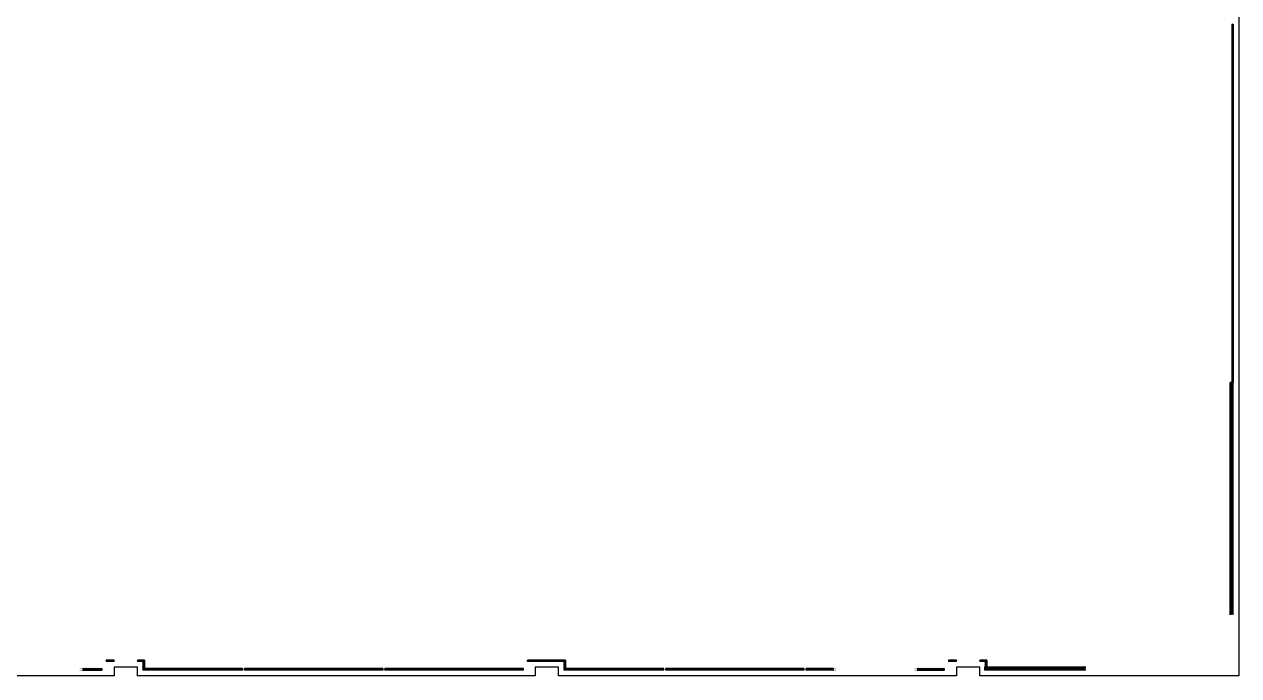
# Model space of a CAD drawing. Extents: x -1313754 to 847533, y 489853 to 941203.
# Drawn here: x -1205907 to -1128054, y 639420 to 681170 of the extents above; entities that cross this region are included whole.
import ezdxf

# ---------------------------------------------------------------- set-up
doc = ezdxf.new("R2010")
doc.units = 0
doc.header["$LTSCALE"] = 1000
doc.header["$MEASUREMENT"] = 0
doc.layers.get('Defpoints').update_dxf_attribs({"color": 210})
for name, color, linetype in [('99平面图例外参$0$A-HATCH-2', 251, 'Continuous'), ('A-HRAIL', 173, 'Continuous'), ('A-LIN-V', 9, 'Continuous'), ('A-SFCE', 30, 'Continuous'), ('DIM_SYMB', 3, 'Continuous')]:
    doc.layers.add(name, color=color, linetype=linetype)

# ---------------------------------------------------------------- blocks, each defined once
blk = doc.blocks.new('234234werwer')
at = {"layer": 'Defpoints'}
blk.add_lwpolyline([(628500, -99600), (628500, -183400), (611900, -183400), (611900, -182850), (610400, -182850), (610400, -183400), (584900, -183400), (584900, -182850), (583400, -182850), (583400, -183400), (557900, -183400), (557900, -182850), (556400, -182850), (556400, -183400), (530900, -183400)], dxfattribs=at)
blk = doc.blocks.new('3333')
at = {"layer": 'A-SFCE', "const_width": 20}
blk.add_lwpolyline([(-227064, 766320), (-227064, 766510), (-227244, 766510), (-227244, 766320)], dxfattribs=at)
blk = doc.blocks.new('99平面图例外参$0$$LinePat$圆环')
for points in [[(0, 150), (300, 150)], [(0, 0), (300, 0)], [(0, -150), (300, -150)]]:
    blk.add_lwpolyline(points)
at = {"color": 0}
blk.add_circle((150, 0), 150, dxfattribs=at)
blk = doc.blocks.new('99平面图例外参$0$$LinePat$填挖边坡')
at = {"color": 0}
for p, q in [((0, 0), (0, -1500)), ((300, 0), (300, -600))]:
    blk.add_line(p, q, dxfattribs=at)
at = {"layer": 'Defpoints', "color": 0}
blk.add_point((600, 0), dxfattribs=at)
blk = doc.blocks.new('34242343243')
at = {"layer": 'A-LIN-V'}
for p, q in [((-128404, 658220), (-128604, 658220)), ((-128604, 643320), (-128604, 658220)), ((-128404, 643320), (-128404, 658220)), ((-137850, 639970), (-144354, 639970)), ((-137850, 639770), (-144354, 639770))]:
    blk.add_line(p, q, dxfattribs=at)
at = {"layer": '99平面图例外参$0$A-HATCH-2', "color": 203, "yscale": 0.1333333333333333, "zscale": 0.1333333333333333}
for p, xscale, rotation in [((-128604, 658220), -0.1335125448076481, 89.99999999825116), ((-128604, 658140), -0.1335125448076481, 89.99999999825116), ((-128604, 658060), -0.1335125448076481, 89.99999999825116), ((-128604, 657980), -0.1335125448076481, 89.99999999825116), ((-128604, 657900), -0.1335125448076481, 89.99999999825116), ((-128604, 657819), -0.1335125448076481, 89.99999999825116), ((-128604, 657739), -0.1335125448076481, 89.99999999825116), ((-128604, 657659), -0.1335125448076481, 89.99999999825116), ((-128604, 657579), -0.1335125448076481, 89.99999999825116), ((-128604, 657499), -0.1335125448076481, 89.99999999825116), ((-128604, 657419), -0.1335125448076481, 89.99999999825116), ((-128604, 657339), -0.1335125448076481, 89.99999999825116), ((-128604, 657259), -0.1335125448076481, 89.99999999825116), ((-128604, 657179), -0.1335125448076481, 89.99999999825116), ((-128604, 657098), -0.1335125448076481, 89.99999999825116), ((-128604, 657018), -0.1335125448076481, 89.99999999825116), ((-128604, 656938), -0.1335125448076481, 89.99999999825116), ((-128604, 656858), -0.1335125448076481, 89.99999999825116), ((-128604, 656778), -0.1335125448076481, 89.99999999825116), ((-128604, 656698), -0.1335125448076481, 89.99999999825116), ((-128604, 656618), -0.1335125448076481, 89.99999999825116), ((-128604, 656538), -0.1335125448076481, 89.99999999825116), ((-128604, 656458), -0.1335125448076481, 89.99999999825116), ((-128604, 656378), -0.1335125448076481, 89.99999999825116), ((-128604, 656297), -0.1335125448076481, 89.99999999825116), ((-128604, 656217), -0.1335125448076481, 89.99999999825116), ((-128604, 656137), -0.1335125448076481, 89.99999999825116), ((-128604, 656057), -0.1335125448076481, 89.99999999825116), ((-128604, 655977), -0.1335125448076481, 89.99999999825116), ((-128604, 655897), -0.1335125448076481, 89.99999999825116), ((-128604, 655817), -0.1335125448076481, 89.99999999825116), ((-128604, 655737), -0.1335125448076481, 89.99999999825116), ((-128604, 655657), -0.1335125448076481, 89.99999999825116), ((-128604, 655576), -0.1335125448076481, 89.99999999825116), ((-128604, 655496), -0.1335125448076481, 89.99999999825116), ((-128604, 655416), -0.1335125448076481, 89.99999999825116), ((-128604, 655336), -0.1335125448076481, 89.99999999825116), ((-128604, 655256), -0.1335125448076481, 89.99999999825116), ((-128604, 655176), -0.1335125448076481, 89.99999999825116), ((-128604, 655096), -0.1335125448076481, 89.99999999825116), ((-128604, 655016), -0.1335125448076481, 89.99999999825116), ((-128604, 654936), -0.1335125448076481, 89.99999999825116), ((-128604, 654855), -0.1335125448076481, 89.99999999825116), ((-128604, 654775), -0.1335125448076481, 89.99999999825116), ((-128604, 654695), -0.1335125448076481, 89.99999999825116), ((-128604, 654615), -0.1335125448076481, 89.99999999825116), ((-128604, 654535), -0.1335125448076481, 89.99999999825116), ((-128604, 654455), -0.1335125448076481, 89.99999999825116), ((-128604, 654375), -0.1335125448076481, 89.99999999825116), ((-128604, 654295), -0.1335125448076481, 89.99999999825116), ((-128604, 654215), -0.1335125448076481, 89.99999999825116), ((-128604, 654135), -0.1335125448076481, 89.99999999825116), ((-128604, 654054), -0.1335125448076481, 89.99999999825116), ((-128604, 653974), -0.1335125448076481, 89.99999999825116), ((-128604, 653894), -0.1335125448076481, 89.99999999825116), ((-128604, 653814), -0.1335125448076481, 89.99999999825116), ((-128604, 653734), -0.1335125448076481, 89.99999999825116), ((-128604, 653654), -0.1335125448076481, 89.99999999825116), ((-128604, 653574), -0.1335125448076481, 89.99999999825116), ((-128604, 653494), -0.1335125448076481, 89.99999999825116), ((-128604, 653414), -0.1335125448076481, 89.99999999825116), ((-128604, 653333), -0.1335125448076481, 89.99999999825116), ((-128604, 653253), -0.1335125448076481, 89.99999999825116), ((-128604, 653173), -0.1335125448076481, 89.99999999825116), ((-128604, 653093), -0.1335125448076481, 89.99999999825116), ((-128604, 653013), -0.1335125448076481, 89.99999999825116), ((-128604, 652933), -0.1335125448076481, 89.99999999825116), ((-128604, 652853), -0.1335125448076481, 89.99999999825116), ((-128604, 652773), -0.1335125448076481, 89.99999999825116), ((-128604, 652693), -0.1335125448076481, 89.99999999825116), ((-128604, 652612), -0.1335125448076481, 89.99999999825116), ((-128604, 652532), -0.1335125448076481, 89.99999999825116), ((-128604, 652452), -0.1335125448076481, 89.99999999825116), ((-128604, 652372), -0.1335125448076481, 89.99999999825116), ((-128604, 652292), -0.1335125448076481, 89.99999999825116), ((-128604, 652212), -0.1335125448076481, 89.99999999825116), ((-128604, 652132), -0.1335125448076481, 89.99999999825116), ((-128604, 652052), -0.1335125448076481, 89.99999999825116), ((-128604, 651972), -0.1335125448076481, 89.99999999825116), ((-128604, 651892), -0.1335125448076481, 89.99999999825116), ((-128604, 651811), -0.1335125448076481, 89.99999999825116), ((-128604, 651731), -0.1335125448076481, 89.99999999825116), ((-128604, 651651), -0.1335125448076481, 89.99999999825116), ((-128604, 651571), -0.1335125448076481, 89.99999999825116), ((-128604, 651491), -0.1335125448076481, 89.99999999825116), ((-128604, 651411), -0.1335125448076481, 89.99999999825116), ((-128604, 651331), -0.1335125448076481, 89.99999999825116), ((-128604, 651251), -0.1335125448076481, 89.99999999825116), ((-128604, 651171), -0.1335125448076481, 89.99999999825116), ((-128604, 651090), -0.1335125448076481, 89.99999999825116), ((-128604, 651010), -0.1335125448076481, 89.99999999825116), ((-128604, 650930), -0.1335125448076481, 89.99999999825116), ((-128604, 650850), -0.1335125448076481, 89.99999999825116), ((-128604, 650770), -0.1335125448076481, 89.99999999825116), ((-128604, 650690), -0.1335125448076481, 89.99999999825116), ((-128604, 650610), -0.1335125448076481, 89.99999999825116), ((-128604, 650530), -0.1335125448076481, 89.99999999825116), ((-128604, 650450), -0.1335125448076481, 89.99999999825116), ((-128604, 650369), -0.1335125448076481, 89.99999999825116), ((-128604, 650289), -0.1335125448076481, 89.99999999825116), ((-128604, 650209), -0.1335125448076481, 89.99999999825116), ((-128604, 650129), -0.1335125448076481, 89.99999999825116), ((-128604, 650049), -0.1335125448076481, 89.99999999825116), ((-128604, 649969), -0.1335125448076481, 89.99999999825116), ((-128604, 649889), -0.1335125448076481, 89.99999999825116), ((-128604, 649809), -0.1335125448076481, 89.99999999825116), ((-128604, 649729), -0.1335125448076481, 89.99999999825116), ((-128604, 649648), -0.1335125448076481, 89.99999999825116), ((-128604, 649568), -0.1335125448076481, 89.99999999825116), ((-128604, 649488), -0.1335125448076481, 89.99999999825116), ((-128604, 649408), -0.1335125448076481, 89.99999999825116), ((-128604, 649328), -0.1335125448076481, 89.99999999825116), ((-128604, 649248), -0.1335125448076481, 89.99999999825116), ((-128604, 649168), -0.1335125448076481, 89.99999999825116), ((-128604, 649088), -0.1335125448076481, 89.99999999825116), ((-128604, 649008), -0.1335125448076481, 89.99999999825116), ((-128604, 648928), -0.1335125448076481, 89.99999999825116), ((-128604, 648847), -0.1335125448076481, 89.99999999825116), ((-128604, 648767), -0.1335125448076481, 89.99999999825116), ((-128604, 648687), -0.1335125448076481, 89.99999999825116), ((-128604, 648607), -0.1335125448076481, 89.99999999825116), ((-128604, 648527), -0.1335125448076481, 89.99999999825116), ((-128604, 648447), -0.1335125448076481, 89.99999999825116), ((-128604, 648367), -0.1335125448076481, 89.99999999825116), ((-128604, 648287), -0.1335125448076481, 89.99999999825116), ((-128604, 648207), -0.1335125448076481, 89.99999999825116), ((-128604, 648126), -0.1335125448076481, 89.99999999825116), ((-128604, 648046), -0.1335125448076481, 89.99999999825116), ((-128604, 647966), -0.1335125448076481, 89.99999999825116), ((-128604, 647886), -0.1335125448076481, 89.99999999825116), ((-128604, 647806), -0.1335125448076481, 89.99999999825116), ((-128604, 647726), -0.1335125448076481, 89.99999999825116), ((-128604, 647646), -0.1335125448076481, 89.99999999825116), ((-128604, 647566), -0.1335125448076481, 89.99999999825116), ((-128604, 647486), -0.1335125448076481, 89.99999999825116), ((-128604, 647405), -0.1335125448076481, 89.99999999825116), ((-128604, 647325), -0.1335125448076481, 89.99999999825116), ((-128604, 647245), -0.1335125448076481, 89.99999999825116), ((-128604, 647165), -0.1335125448076481, 89.99999999825116), ((-128604, 647085), -0.1335125448076481, 89.99999999825116), ((-128604, 647005), -0.1335125448076481, 89.99999999825116), ((-128604, 646925), -0.1335125448076481, 89.99999999825116), ((-128604, 646845), -0.1335125448076481, 89.99999999825116), ((-128604, 646765), -0.1335125448076481, 89.99999999825116), ((-128604, 646685), -0.1335125448076481, 89.99999999825116), ((-128604, 646604), -0.1335125448076481, 89.99999999825116), ((-128604, 646524), -0.1335125448076481, 89.99999999825116), ((-128604, 646444), -0.1335125448076481, 89.99999999825116), ((-128604, 646364), -0.1335125448076481, 89.99999999825116), ((-128604, 646284), -0.1335125448076481, 89.99999999825116), ((-128604, 646204), -0.1335125448076481, 89.99999999825116), ((-128604, 646124), -0.1335125448076481, 89.99999999825116), ((-128604, 646044), -0.1335125448076481, 89.99999999825116), ((-128604, 645964), -0.1335125448076481, 89.99999999825116), ((-128604, 645883), -0.1335125448076481, 89.99999999825116), ((-128604, 645803), -0.1335125448076481, 89.99999999825116), ((-128604, 645723), -0.1335125448076481, 89.99999999825116), ((-128604, 645643), -0.1335125448076481, 89.99999999825116), ((-128604, 645563), -0.1335125448076481, 89.99999999825116), ((-128604, 645483), -0.1335125448076481, 89.99999999825116), ((-128604, 645403), -0.1335125448076481, 89.99999999825116), ((-128604, 645323), -0.1335125448076481, 89.99999999825116), ((-128604, 645243), -0.1335125448076481, 89.99999999825116), ((-128604, 645162), -0.1335125448076481, 89.99999999825116), ((-128604, 645082), -0.1335125448076481, 89.99999999825116), ((-128604, 645002), -0.1335125448076481, 89.99999999825116), ((-128604, 644922), -0.1335125448076481, 89.99999999825116), ((-128604, 644842), -0.1335125448076481, 89.99999999825116), ((-128604, 644762), -0.1335125448076481, 89.99999999825116), ((-128604, 644682), -0.1335125448076481, 89.99999999825116), ((-128604, 644602), -0.1335125448076481, 89.99999999825116), ((-128604, 644522), -0.1335125448076481, 89.99999999825116), ((-128604, 644442), -0.1335125448076481, 89.99999999825116), ((-128604, 644361), -0.1335125448076481, 89.99999999825116), ((-128604, 644281), -0.1335125448076481, 89.99999999825116), ((-128604, 644201), -0.1335125448076481, 89.99999999825116), ((-128604, 644121), -0.1335125448076481, 89.99999999825116), ((-128604, 644041), -0.1335125448076481, 89.99999999825116), ((-128604, 643961), -0.1335125448076481, 89.99999999825116), ((-128604, 643881), -0.1335125448076481, 89.99999999825116), ((-128604, 643801), -0.1335125448076481, 89.99999999825116), ((-128604, 643721), -0.1335125448076481, 89.99999999825116), ((-128604, 643640), -0.1335125448076481, 89.99999999825116), ((-128604, 643560), -0.1335125448076481, 89.99999999825116), ((-128604, 643480), -0.1335125448076481, 89.99999999825116), ((-128604, 643400), -0.1335125448076481, 89.99999999825116), ((-144354, 639970), 0.1338271774238745, 8.819635547467743e-11), ((-144274, 639970), 0.1338271774238745, 8.819635547467743e-11), ((-144194, 639970), 0.1338271774238745, 8.819635547467743e-11), ((-144113, 639970), 0.1338271774238745, 8.819635547467743e-11), ((-144033, 639970), 0.1338271774238745, 8.819635547467743e-11), ((-143953, 639970), 0.1338271774238745, 8.819635547467743e-11), ((-143872, 639970), 0.1338271774238745, 8.819635547467743e-11), ((-143792, 639970), 0.1338271774238745, 8.819635547467743e-11), ((-143712, 639970), 0.1338271774238745, 8.819635547467743e-11), ((-143632, 639970), 0.1338271774238745, 8.819635547467743e-11), ((-143551, 639970), 0.1338271774238745, 8.819635547467743e-11), ((-143471, 639970), 0.1338271774238745, 8.819635547467743e-11), ((-143391, 639970), 0.1338271774238745, 8.819635547467743e-11), ((-143310, 639970), 0.1338271774238745, 8.819635547467743e-11), ((-143230, 639970), 0.1338271774238745, 8.819635547467743e-11), ((-143150, 639970), 0.1338271774238745, 8.819635547467743e-11), ((-143069, 639970), 0.1338271774238745, 8.819635547467743e-11), ((-142989, 639970), 0.1338271774238745, 8.819635547467743e-11), ((-142909, 639970), 0.1338271774238745, 8.819635547467743e-11), ((-142829, 639970), 0.1338271774238745, 8.819635547467743e-11), ((-142748, 639970), 0.1338271774238745, 8.819635547467743e-11), ((-142668, 639970), 0.1338271774238745, 8.819635547467743e-11), ((-142588, 639970), 0.1338271774238745, 8.819635547467743e-11), ((-142507, 639970), 0.1338271774238745, 8.819635547467743e-11), ((-142427, 639970), 0.1338271774238745, 8.819635547467743e-11), ((-142347, 639970), 0.1338271774238745, 8.819635547467743e-11), ((-142266, 639970), 0.1338271774238745, 8.819635547467743e-11), ((-142186, 639970), 0.1338271774238745, 8.819635547467743e-11), ((-142106, 639970), 0.1338271774238745, 8.819635547467743e-11), ((-142026, 639970), 0.1338271774238745, 8.819635547467743e-11), ((-141945, 639970), 0.1338271774238745, 8.819635547467743e-11), ((-141865, 639970), 0.1338271774238745, 8.819635547467743e-11), ((-141785, 639970), 0.1338271774238745, 8.819635547467743e-11), ((-141704, 639970), 0.1338271774238745, 8.819635547467743e-11), ((-141624, 639970), 0.1338271774238745, 8.819635547467743e-11), ((-141544, 639970), 0.1338271774238745, 8.819635547467743e-11), ((-141464, 639970), 0.1338271774238745, 8.819635547467743e-11), ((-141383, 639970), 0.1338271774238745, 8.819635547467743e-11), ((-141303, 639970), 0.1338271774238745, 8.819635547467743e-11), ((-141223, 639970), 0.1338271774238745, 8.819635547467743e-11), ((-141142, 639970), 0.1338271774238745, 8.819635547467743e-11), ((-141062, 639970), 0.1338271774238745, 8.819635547467743e-11), ((-140982, 639970), 0.1338271774238745, 8.819635547467743e-11), ((-140901, 639970), 0.1338271774238745, 8.819635547467743e-11), ((-140821, 639970), 0.1338271774238745, 8.819635547467743e-11), ((-140741, 639970), 0.1338271774238745, 8.819635547467743e-11), ((-140661, 639970), 0.1338271774238745, 8.819635547467743e-11), ((-140580, 639970), 0.1338271774238745, 8.819635547467743e-11), ((-140500, 639970), 0.1338271774238745, 8.819635547467743e-11), ((-140420, 639970), 0.1338271774238745, 8.819635547467743e-11), ((-140339, 639970), 0.1338271774238745, 8.819635547467743e-11), ((-140259, 639970), 0.1338271774238745, 8.819635547467743e-11), ((-140179, 639970), 0.1338271774238745, 8.819635547467743e-11), ((-140098, 639970), 0.1338271774238745, 8.819635547467743e-11), ((-140018, 639970), 0.1338271774238745, 8.819635547467743e-11), ((-139938, 639970), 0.1338271774238745, 8.819635547467743e-11), ((-139858, 639970), 0.1338271774238745, 8.819635547467743e-11), ((-139777, 639970), 0.1338271774238745, 8.819635547467743e-11), ((-139697, 639970), 0.1338271774238745, 8.819635547467743e-11), ((-139617, 639970), 0.1338271774238745, 8.819635547467743e-11), ((-139536, 639970), 0.1338271774238745, 8.819635547467743e-11), ((-139456, 639970), 0.1338271774238745, 8.819635547467743e-11), ((-139376, 639970), 0.1338271774238745, 8.819635547467743e-11), ((-139296, 639970), 0.1338271774238745, 8.819635547467743e-11), ((-139215, 639970), 0.1338271774238745, 8.819635547467743e-11), ((-139135, 639970), 0.1338271774238745, 8.819635547467743e-11), ((-139055, 639970), 0.1338271774238745, 8.819635547467743e-11), ((-138974, 639970), 0.1338271774238745, 8.819635547467743e-11), ((-138894, 639970), 0.1338271774238745, 8.819635547467743e-11), ((-138814, 639970), 0.1338271774238745, 8.819635547467743e-11), ((-138733, 639970), 0.1338271774238745, 8.819635547467743e-11), ((-138653, 639970), 0.1338271774238745, 8.819635547467743e-11), ((-138573, 639970), 0.1338271774238745, 8.819635547467743e-11), ((-138493, 639970), 0.1338271774238745, 8.819635547467743e-11), ((-138412, 639970), 0.1338271774238745, 8.819635547467743e-11), ((-138332, 639970), 0.1338271774238745, 8.819635547467743e-11), ((-138252, 639970), 0.1338271774238745, 8.819635547467743e-11), ((-138171, 639970), 0.1338271774238745, 8.819635547467743e-11), ((-138091, 639970), 0.1338271774238745, 8.819635547467743e-11), ((-138011, 639970), 0.1338271774238745, 8.819635547467743e-11), ((-137930, 639970), 0.1338271774238745, 8.819635547467743e-11)]:
    blk.add_blockref('99平面图例外参$0$$LinePat$填挖边坡', p, dxfattribs=dict(at, xscale=xscale, rotation=rotation))
at = {"layer": 'A-HRAIL', "yscale": 0.3333333333333333, "zscale": 0.3333333333333333}
for p, xscale, rotation in [((-128454, 681170), -0.3340611353704622, 90), ((-128454, 681070), -0.3340611353704622, 90), ((-128454, 680970), -0.3340611353704622, 90), ((-128454, 680869), -0.3340611353704622, 90), ((-128454, 680769), -0.3340611353704622, 90), ((-128454, 680669), -0.3340611353704622, 90), ((-128454, 680569), -0.3340611353704622, 90), ((-128454, 680468), -0.3340611353704622, 90), ((-128454, 680368), -0.3340611353704622, 90), ((-128454, 680268), -0.3340611353704622, 90), ((-128454, 680168), -0.3340611353704622, 90), ((-128454, 680068), -0.3340611353704622, 90), ((-128454, 679967), -0.3340611353704622, 90), ((-128454, 679867), -0.3340611353704622, 90), ((-128454, 679767), -0.3340611353704622, 90), ((-128454, 679667), -0.3340611353704622, 90), ((-128454, 679567), -0.3340611353704622, 90), ((-128454, 679466), -0.3340611353704622, 90), ((-128454, 679366), -0.3340611353704622, 90), ((-128454, 679266), -0.3340611353704622, 90), ((-128454, 679166), -0.3340611353704622, 90), ((-128454, 679065), -0.3340611353704622, 90), ((-128454, 678965), -0.3340611353704622, 90), ((-128454, 678865), -0.3340611353704622, 90), ((-128454, 678765), -0.3340611353704622, 90), ((-128454, 678665), -0.3340611353704622, 90), ((-128454, 678564), -0.3340611353704622, 90), ((-128454, 678464), -0.3340611353704622, 90), ((-128454, 678364), -0.3340611353704622, 90), ((-128454, 678264), -0.3340611353704622, 90), ((-128454, 678163), -0.3340611353704622, 90), ((-128454, 678063), -0.3340611353704622, 90), ((-128454, 677963), -0.3340611353704622, 90), ((-128454, 677863), -0.3340611353704622, 90), ((-128454, 677763), -0.3340611353704622, 90), ((-128454, 677662), -0.3340611353704622, 90), ((-128454, 677562), -0.3340611353704622, 90), ((-128454, 677462), -0.3340611353704622, 90), ((-128454, 677362), -0.3340611353704622, 90), ((-128454, 677261), -0.3340611353704622, 90), ((-128454, 677161), -0.3340611353704622, 90), ((-128454, 677061), -0.3340611353704622, 90), ((-128454, 676961), -0.3340611353704622, 90), ((-128454, 676861), -0.3340611353704622, 90), ((-128454, 676760), -0.3340611353704622, 90), ((-128454, 676660), -0.3340611353704622, 90), ((-128454, 676560), -0.3340611353704622, 90), ((-128454, 676460), -0.3340611353704622, 90), ((-128454, 676360), -0.3340611353704622, 90), ((-128454, 676259), -0.3340611353704622, 90), ((-128454, 676159), -0.3340611353704622, 90), ((-128454, 676059), -0.3340611353704622, 90), ((-128454, 675959), -0.3340611353704622, 90), ((-128454, 675858), -0.3340611353704622, 90), ((-128454, 675758), -0.3340611353704622, 90), ((-128454, 675658), -0.3340611353704622, 90), ((-128454, 675558), -0.3340611353704622, 90), ((-128454, 675458), -0.3340611353704622, 90), ((-128454, 675357), -0.3340611353704622, 90), ((-128454, 675257), -0.3340611353704622, 90), ((-128454, 675157), -0.3340611353704622, 90), ((-128454, 675057), -0.3340611353704622, 90), ((-128454, 674956), -0.3340611353704622, 90), ((-128454, 674856), -0.3340611353704622, 90), ((-128454, 674756), -0.3340611353704622, 90), ((-128454, 674656), -0.3340611353704622, 90), ((-128454, 674556), -0.3340611353704622, 90), ((-128454, 674455), -0.3340611353704622, 90), ((-128454, 674355), -0.3340611353704622, 90), ((-128454, 674255), -0.3340611353704622, 90), ((-128454, 674155), -0.3340611353704622, 90), ((-128454, 674054), -0.3340611353704622, 90), ((-128454, 673954), -0.3340611353704622, 90), ((-128454, 673854), -0.3340611353704622, 90), ((-128454, 673754), -0.3340611353704622, 90), ((-128454, 673654), -0.3340611353704622, 90), ((-128454, 673553), -0.3340611353704622, 90), ((-128454, 673453), -0.3340611353704622, 90), ((-128454, 673353), -0.3340611353704622, 90), ((-128454, 673253), -0.3340611353704622, 90), ((-128454, 673153), -0.3340611353704622, 90), ((-128454, 673052), -0.3340611353704622, 90), ((-128454, 672952), -0.3340611353704622, 90), ((-128454, 672852), -0.3340611353704622, 90), ((-128454, 672752), -0.3340611353704622, 90), ((-128454, 672651), -0.3340611353704622, 90), ((-128454, 672551), -0.3340611353704622, 90), ((-128454, 672451), -0.3340611353704622, 90), ((-128454, 672351), -0.3340611353704622, 90), ((-128454, 672251), -0.3340611353704622, 90), ((-128454, 672150), -0.3340611353704622, 90), ((-128454, 672050), -0.3340611353704622, 90), ((-128454, 671950), -0.3340611353704622, 90), ((-128454, 671850), -0.3340611353704622, 90), ((-128454, 671749), -0.3340611353704622, 90), ((-128454, 671649), -0.3340611353704622, 90), ((-128454, 671549), -0.3340611353704622, 90), ((-128454, 671449), -0.3340611353704622, 90), ((-128454, 671349), -0.3340611353704622, 90), ((-128454, 671248), -0.3340611353704622, 90), ((-128454, 671148), -0.3340611353704622, 90), ((-128454, 671048), -0.3340611353704622, 90), ((-128454, 670948), -0.3340611353704622, 90), ((-128454, 670848), -0.3340611353704622, 90), ((-128454, 670747), -0.3340611353704622, 90), ((-128454, 670647), -0.3340611353704622, 90), ((-128454, 670547), -0.3340611353704622, 90), ((-128454, 670447), -0.3340611353704622, 90), ((-128454, 670346), -0.3340611353704622, 90), ((-128454, 670246), -0.3340611353704622, 90), ((-128454, 670146), -0.3340611353704622, 90), ((-128454, 670046), -0.3340611353704622, 90), ((-128454, 669946), -0.3340611353704622, 90), ((-128454, 669845), -0.3340611353704622, 90), ((-128454, 669745), -0.3340611353704622, 90), ((-128454, 669645), -0.3340611353704622, 90), ((-128454, 669545), -0.3340611353704622, 90), ((-128454, 669444), -0.3340611353704622, 90), ((-128454, 669344), -0.3340611353704622, 90), ((-128454, 669244), -0.3340611353704622, 90), ((-128454, 669144), -0.3340611353704622, 90), ((-128454, 669044), -0.3340611353704622, 90), ((-128454, 668943), -0.3340611353704622, 90), ((-128454, 668843), -0.3340611353704622, 90), ((-128454, 668743), -0.3340611353704622, 90), ((-128454, 668643), -0.3340611353704622, 90), ((-128454, 668542), -0.3340611353704622, 90), ((-128454, 668442), -0.3340611353704622, 90), ((-128454, 668342), -0.3340611353704622, 90), ((-128454, 668242), -0.3340611353704622, 90), ((-128454, 668142), -0.3340611353704622, 90), ((-128454, 668041), -0.3340611353704622, 90), ((-128454, 667941), -0.3340611353704622, 90), ((-128454, 667841), -0.3340611353704622, 90), ((-128454, 667741), -0.3340611353704622, 90), ((-128454, 667641), -0.3340611353704622, 90), ((-128454, 667540), -0.3340611353704622, 90), ((-128454, 667440), -0.3340611353704622, 90), ((-128454, 667340), -0.3340611353704622, 90), ((-128454, 667240), -0.3340611353704622, 90), ((-128454, 667139), -0.3340611353704622, 90), ((-128454, 667039), -0.3340611353704622, 90), ((-128454, 666939), -0.3340611353704622, 90), ((-128454, 666839), -0.3340611353704622, 90), ((-128454, 666739), -0.3340611353704622, 90), ((-128454, 666638), -0.3340611353704622, 90), ((-128454, 666538), -0.3340611353704622, 90), ((-128454, 666438), -0.3340611353704622, 90), ((-128454, 666338), -0.3340611353704622, 90), ((-128454, 666237), -0.3340611353704622, 90), ((-128454, 666137), -0.3340611353704622, 90), ((-128454, 666037), -0.3340611353704622, 90), ((-128454, 665937), -0.3340611353704622, 90), ((-128454, 665837), -0.3340611353704622, 90), ((-128454, 665736), -0.3340611353704622, 90), ((-128454, 665636), -0.3340611353704622, 90), ((-128454, 665536), -0.3340611353704622, 90), ((-128454, 665436), -0.3340611353704622, 90), ((-128454, 665336), -0.3340611353704622, 90), ((-128454, 665235), -0.3340611353704622, 90), ((-128454, 665135), -0.3340611353704622, 90), ((-128454, 665035), -0.3340611353704622, 90), ((-128454, 664935), -0.3340611353704622, 90), ((-128454, 664834), -0.3340611353704622, 90), ((-128454, 664734), -0.3340611353704622, 90), ((-128454, 664634), -0.3340611353704622, 90), ((-128454, 664534), -0.3340611353704622, 90), ((-128454, 664434), -0.3340611353704622, 90), ((-128454, 664333), -0.3340611353704622, 90), ((-128454, 664233), -0.3340611353704622, 90), ((-128454, 664133), -0.3340611353704622, 90), ((-128454, 664033), -0.3340611353704622, 90), ((-128454, 663932), -0.3340611353704622, 90), ((-128454, 663832), -0.3340611353704622, 90), ((-128454, 663732), -0.3340611353704622, 90), ((-128454, 663632), -0.3340611353704622, 90), ((-128454, 663532), -0.3340611353704622, 90), ((-128454, 663431), -0.3340611353704622, 90), ((-128454, 663331), -0.3340611353704622, 90), ((-128454, 663231), -0.3340611353704622, 90), ((-128454, 663131), -0.3340611353704622, 90), ((-128454, 663030), -0.3340611353704622, 90), ((-128454, 662930), -0.3340611353704622, 90), ((-128454, 662830), -0.3340611353704622, 90), ((-128454, 662730), -0.3340611353704622, 90), ((-128454, 662630), -0.3340611353704622, 90), ((-128454, 662529), -0.3340611353704622, 90), ((-128454, 662429), -0.3340611353704622, 90), ((-128454, 662329), -0.3340611353704622, 90), ((-128454, 662229), -0.3340611353704622, 90), ((-128454, 662129), -0.3340611353704622, 90), ((-128454, 662028), -0.3340611353704622, 90), ((-128454, 661928), -0.3340611353704622, 90), ((-128454, 661828), -0.3340611353704622, 90), ((-128454, 661728), -0.3340611353704622, 90), ((-128454, 661627), -0.3340611353704622, 90), ((-128454, 661527), -0.3340611353704622, 90), ((-128454, 661427), -0.3340611353704622, 90), ((-128454, 661327), -0.3340611353704622, 90), ((-128454, 661227), -0.3340611353704622, 90), ((-128454, 661126), -0.3340611353704622, 90), ((-128454, 661026), -0.3340611353704622, 90), ((-128454, 660926), -0.3340611353704622, 90), ((-128454, 660826), -0.3340611353704622, 90), ((-128454, 660725), -0.3340611353704622, 90), ((-128454, 660625), -0.3340611353704622, 90), ((-128454, 660525), -0.3340611353704622, 90), ((-128454, 660425), -0.3340611353704622, 90), ((-128454, 660325), -0.3340611353704622, 90), ((-128454, 660224), -0.3340611353704622, 90), ((-128454, 660124), -0.3340611353704622, 90), ((-128454, 660024), -0.3340611353704622, 90), ((-128454, 659924), -0.3340611353704622, 90), ((-128454, 659823), -0.3340611353704622, 90), ((-128454, 659723), -0.3340611353704622, 90), ((-128454, 659623), -0.3340611353704622, 90), ((-128454, 659523), -0.3340611353704622, 90), ((-128454, 659423), -0.3340611353704622, 90), ((-128454, 659322), -0.3340611353704622, 90), ((-128454, 659222), -0.3340611353704622, 90), ((-128454, 659122), -0.3340611353704622, 90), ((-128454, 659022), -0.3340611353704622, 90), ((-128454, 658922), -0.3340611353704622, 90), ((-128454, 658821), -0.3340611353704622, 90), ((-128454, 658721), -0.3340611353704622, 90), ((-128454, 658621), -0.3340611353704622, 90), ((-128454, 658521), -0.3340611353704622, 90), ((-128454, 658420), -0.3340611353704622, 90), ((-128454, 658320), -0.3340611353704622, 90), ((-200554, 640370), 0.3333327849077565, 180), ((-200454, 640370), 0.3333327849077565, 180), ((-200354, 640370), 0.3333327849077565, 180), ((-200254, 640370), 0.3333327849077565, 180), ((-200154, 640370), 0.3333327849077565, 180), ((-198542, 640370), 0.3749999999076196, 180), ((-198429, 640370), 0.3749999999076196, 180), ((-198317, 640370), 0.3749999999076196, 180), ((-198204, 640370), 0.3749999999076196, 180), ((-198254, 640420), 0.3611111227129974, 270), ((-198254, 640312), 0.3611111227129974, 270), ((-198254, 640203), 0.3611111227129974, 270), ((-198254, 640095), 0.3611111227129974, 270), ((-198254, 639987), 0.3611111227129974, 270), ((-173552, 640370), 0.3402776645623614, 180), ((-173450, 640370), 0.3402776645623614, 180), ((-173348, 640370), 0.3402776645623614, 180), ((-173246, 640370), 0.3402776645623614, 180), ((-173144, 640370), 0.3402776645623614, 180), ((-173042, 640370), 0.3402776645623614, 180), ((-172940, 640370), 0.3402776645623614, 180), ((-172838, 640370), 0.3402776645623614, 180), ((-172735, 640370), 0.3402776645623614, 180), ((-172633, 640370), 0.3402776645623614, 180), ((-172531, 640370), 0.3402776645623614, 180), ((-172429, 640370), 0.3402776645623614, 180), ((-172327, 640370), 0.3402776645623614, 180), ((-172225, 640370), 0.3402776645623614, 180), ((-172123, 640370), 0.3402776645623614, 180), ((-172021, 640370), 0.3402776645623614, 180), ((-171919, 640370), 0.3402776645623614, 180), ((-171817, 640370), 0.3402776645623614, 180), ((-171715, 640370), 0.3402776645623614, 180), ((-171613, 640370), 0.3402776645623614, 180), ((-171510, 640370), 0.3402776645623614, 180), ((-171408, 640370), 0.3402776645623614, 180), ((-171306, 640370), 0.3402776645623614, 180), ((-171204, 640370), 0.3402776645623614, 180), ((-171254, 640420), 0.3611111227129974, 270), ((-171254, 640312), 0.3611111227129974, 270), ((-171254, 640203), 0.3611111227129974, 270), ((-171254, 640095), 0.3611111227129974, 270), ((-171254, 639987), 0.3611111227129974, 270), ((-146554, 640370), 0.3333327849077565, 180), ((-146454, 640370), 0.3333327849077565, 180), ((-146354, 640370), 0.3333327849077565, 180), ((-146254, 640370), 0.3333327849077565, 180), ((-146154, 640370), 0.3333327849077565, 180), ((-144542, 640370), 0.3749999999076196, 180), ((-144429, 640370), 0.3749999999076196, 180), ((-144317, 640370), 0.3749999999076196, 180), ((-144204, 640370), 0.3749999999076196, 180), ((-144254, 640420), 0.3749999694803652, 270), ((-144254, 640307), 0.3749999694803652, 270), ((-144254, 640195), 0.3749999694803652, 270), ((-144254, 640082), 0.3749999694803652, 270), ((-202154, 639826), -0.3461108940497231, 179.9999999997966), ((-202050, 639826), -0.3461108940497231, 179.9999999997966), ((-201947, 639826), -0.3461108940497231, 179.9999999997966), ((-201843, 639826), -0.3461108940497231, 179.9999999997966), ((-201739, 639826), -0.3461108940497231, 179.9999999997966), ((-201635, 639826), -0.3461108940497231, 179.9999999997966), ((-201531, 639826), -0.3461108940497231, 179.9999999997966), ((-201427, 639826), -0.3461108940497231, 179.9999999997966), ((-201324, 639826), -0.3461108940497231, 179.9999999997966), ((-201220, 639826), -0.3461108940497231, 179.9999999997966), ((-201116, 639826), -0.3461108940497231, 179.9999999997966), ((-201012, 639826), -0.3461108940497231, 179.9999999997966), ((-198254, 639878), 0.3611111227129974, 270), ((-198203, 639826), 0.3384127419475277, 180.0000000002033), ((-198101, 639826), 0.3384127419475277, 180.0000000002033), ((-198000, 639826), 0.3384127419475277, 180.0000000002033), ((-197898, 639826), 0.3384127419475277, 180.0000000002033), ((-197797, 639826), 0.3384127419475277, 180.0000000002033), ((-197695, 639826), 0.3384127419475277, 180.0000000002033), ((-197594, 639826), 0.3384127419475277, 180.0000000002033), ((-197492, 639826), 0.3384127419475277, 180.0000000002033), ((-197390, 639826), 0.3384127419475277, 180.0000000002033), ((-197289, 639826), 0.3384127419475277, 180.0000000002033), ((-197187, 639826), 0.3384127419475277, 180.0000000002033), ((-197086, 639826), 0.3384127419475277, 180.0000000002033), ((-196984, 639826), 0.3384127419475277, 180.0000000002033), ((-196883, 639826), 0.3384127419475277, 180.0000000002033), ((-196781, 639826), 0.3384127419475277, 180.0000000002033), ((-196680, 639826), 0.3384127419475277, 180.0000000002033), ((-196578, 639826), 0.3384127419475277, 180.0000000002033), ((-196477, 639826), 0.3384127419475277, 180.0000000002033), ((-196375, 639826), 0.3384127419475277, 180.0000000002033), ((-196274, 639826), 0.3384127419475277, 180.0000000002033), ((-196172, 639826), 0.3384127419475277, 180.0000000002033), ((-196071, 639826), 0.3384127419475277, 180.0000000002033), ((-195969, 639826), 0.3384127419475277, 180.0000000002033), ((-195868, 639826), 0.3384127419475277, 180.0000000002033), ((-195766, 639826), 0.3384127419475277, 180.0000000002033), ((-195665, 639826), 0.3384127419475277, 180.0000000002033), ((-195563, 639826), 0.3384127419475277, 180.0000000002033), ((-195462, 639826), 0.3384127419475277, 180.0000000002033), ((-195360, 639826), 0.3384127419475277, 180.0000000002033), ((-195258, 639826), 0.3384127419475277, 180.0000000002033), ((-195157, 639826), 0.3384127419475277, 180.0000000002033), ((-195055, 639826), 0.3384127419475277, 180.0000000002033), ((-194954, 639826), 0.3384127419475277, 180.0000000002033), ((-194852, 639826), 0.3384127419475277, 180.0000000002033), ((-194751, 639826), 0.3384127419475277, 180.0000000002033), ((-194649, 639826), 0.3384127419475277, 180.0000000002033), ((-194548, 639826), 0.3384127419475277, 180.0000000002033), ((-194446, 639826), 0.3384127419475277, 180.0000000002033), ((-194345, 639826), 0.3384127419475277, 180.0000000002033), ((-194243, 639826), 0.3384127419475277, 180.0000000002033), ((-194142, 639826), 0.3384127419475277, 180.0000000002033), ((-194040, 639826), 0.3384127419475277, 180.0000000002033), ((-193939, 639826), 0.3384127419475277, 180.0000000002033), ((-193837, 639826), 0.3384127419475277, 180.0000000002033), ((-193736, 639826), 0.3384127419475277, 180.0000000002033), ((-193634, 639826), 0.3384127419475277, 180.0000000002033), ((-193533, 639826), 0.3384127419475277, 180.0000000002033), ((-193431, 639826), 0.3384127419475277, 180.0000000002033), ((-193330, 639826), 0.3384127419475277, 180.0000000002033), ((-193228, 639826), 0.3384127419475277, 180.0000000002033), ((-193126, 639826), 0.3384127419475277, 180.0000000002033), ((-193025, 639826), 0.3384127419475277, 180.0000000002033), ((-192923, 639826), 0.3384127419475277, 180.0000000002033), ((-192822, 639826), 0.3384127419475277, 180.0000000002033), ((-192720, 639826), 0.3384127419475277, 180.0000000002033), ((-192619, 639826), 0.3384127419475277, 180.0000000002033), ((-192517, 639826), 0.3384127419475277, 180.0000000002033), ((-192416, 639826), 0.3384127419475277, 180.0000000002033), ((-192314, 639826), 0.3384127419475277, 180.0000000002033), ((-192213, 639826), 0.3384127419475277, 180.0000000002033), ((-192111, 639826), 0.3384127419475277, 180.0000000002033), ((-192010, 639826), 0.3384127419475277, 180.0000000002033), ((-191908, 639826), 0.3384127419475277, 180.0000000002033), ((-191699, 639826), 0.3368181818181796, 180.0000000002033), ((-191598, 639826), 0.3368181818181796, 180.0000000002033), ((-191497, 639826), 0.3368181818181796, 180.0000000002033), ((-191396, 639826), 0.3368181818181796, 180.0000000002033), ((-191295, 639826), 0.3368181818181796, 180.0000000002033), ((-191194, 639826), 0.3368181818181796, 180.0000000002033), ((-191093, 639826), 0.3368181818181796, 180.0000000002033), ((-190992, 639826), 0.3368181818181796, 180.0000000002033), ((-190891, 639826), 0.3368181818181796, 180.0000000002033), ((-190790, 639826), 0.3368181818181796, 180.0000000002033), ((-190689, 639826), 0.3368181818181796, 180.0000000002033), ((-190588, 639826), 0.3368181818181796, 180.0000000002033), ((-190487, 639826), 0.3368181818181796, 180.0000000002033), ((-190386, 639826), 0.3368181818181796, 180.0000000002033), ((-190285, 639826), 0.3368181818181796, 180.0000000002033), ((-190183, 639826), 0.3368181818181796, 180.0000000002033), ((-190082, 639826), 0.3368181818181796, 180.0000000002033), ((-189981, 639826), 0.3368181818181796, 180.0000000002033), ((-189880, 639826), 0.3368181818181796, 180.0000000002033), ((-189779, 639826), 0.3368181818181796, 180.0000000002033), ((-189678, 639826), 0.3368181818181796, 180.0000000002033), ((-189577, 639826), 0.3368181818181796, 180.0000000002033), ((-189476, 639826), 0.3368181818181796, 180.0000000002033), ((-189375, 639826), 0.3368181818181796, 180.0000000002033), ((-189274, 639826), 0.3368181818181796, 180.0000000002033), ((-189173, 639826), 0.3368181818181796, 180.0000000002033), ((-189072, 639826), 0.3368181818181796, 180.0000000002033), ((-188971, 639826), 0.3368181818181796, 180.0000000002033), ((-188870, 639826), 0.3368181818181796, 180.0000000002033), ((-188769, 639826), 0.3368181818181796, 180.0000000002033), ((-188668, 639826), 0.3368181818181796, 180.0000000002033), ((-188567, 639826), 0.3368181818181796, 180.0000000002033), ((-188466, 639826), 0.3368181818181796, 180.0000000002033), ((-188365, 639826), 0.3368181818181796, 180.0000000002033), ((-188264, 639826), 0.3368181818181796, 180.0000000002033), ((-188163, 639826), 0.3368181818181796, 180.0000000002033), ((-188062, 639826), 0.3368181818181796, 180.0000000002033), ((-187960, 639826), 0.3368181818181796, 180.0000000002033), ((-187859, 639826), 0.3368181818181796, 180.0000000002033), ((-187758, 639826), 0.3368181818181796, 180.0000000002033), ((-187657, 639826), 0.3368181818181796, 180.0000000002033), ((-187556, 639826), 0.3368181818181796, 180.0000000002033), ((-187455, 639826), 0.3368181818181796, 180.0000000002033), ((-187354, 639826), 0.3368181818181796, 180.0000000002033), ((-187253, 639826), 0.3368181818181796, 180.0000000002033), ((-187152, 639826), 0.3368181818181796, 180.0000000002033), ((-187051, 639826), 0.3368181818181796, 180.0000000002033), ((-186950, 639826), 0.3368181818181796, 180.0000000002033), ((-186849, 639826), 0.3368181818181796, 180.0000000002033), ((-186748, 639826), 0.3368181818181796, 180.0000000002033), ((-186647, 639826), 0.3368181818181796, 180.0000000002033), ((-186546, 639826), 0.3368181818181796, 180.0000000002033), ((-186445, 639826), 0.3368181818181796, 180.0000000002033), ((-186344, 639826), 0.3368181818181796, 180.0000000002033), ((-186243, 639826), 0.3368181818181796, 180.0000000002033), ((-186142, 639826), 0.3368181818181796, 180.0000000002033), ((-186041, 639826), 0.3368181818181796, 180.0000000002033), ((-185940, 639826), 0.3368181818181796, 180.0000000002033), ((-185839, 639826), 0.3368181818181796, 180.0000000002033), ((-185737, 639826), 0.3368181818181796, 180.0000000002033), ((-185636, 639826), 0.3368181818181796, 180.0000000002033), ((-185535, 639826), 0.3368181818181796, 180.0000000002033), ((-185434, 639826), 0.3368181818181796, 180.0000000002033), ((-185333, 639826), 0.3368181818181796, 180.0000000002033), ((-185232, 639826), 0.3368181818181796, 180.0000000002033), ((-185131, 639826), 0.3368181818181796, 180.0000000002033), ((-185030, 639826), 0.3368181818181796, 180.0000000002033), ((-184929, 639826), 0.3368181818181796, 180.0000000002033), ((-184828, 639826), 0.3368181818181796, 180.0000000002033), ((-184727, 639826), 0.3368181818181796, 180.0000000002033), ((-184626, 639826), 0.3368181818181796, 180.0000000002033), ((-184525, 639826), 0.3368181818181796, 180.0000000002033), ((-184424, 639826), 0.3368181818181796, 180.0000000002033), ((-184323, 639826), 0.3368181818181796, 180.0000000002033), ((-184222, 639826), 0.3368181818181796, 180.0000000002033), ((-184121, 639826), 0.3368181818181796, 180.0000000002033), ((-184020, 639826), 0.3368181818181796, 180.0000000002033), ((-183919, 639826), 0.3368181818181796, 180.0000000002033), ((-183818, 639826), 0.3368181818181796, 180.0000000002033), ((-183717, 639826), 0.3368181818181796, 180.0000000002033), ((-183616, 639826), 0.3368181818181796, 180.0000000002033), ((-183514, 639826), 0.3368181818181796, 180.0000000002033), ((-183413, 639826), 0.3368181818181796, 180.0000000002033), ((-183312, 639826), 0.3368181818181796, 180.0000000002033), ((-183211, 639826), 0.3368181818181796, 180.0000000002033), ((-183110, 639826), 0.3368181818181796, 180.0000000002033), ((-183009, 639826), 0.3368181818181796, 180.0000000002033), ((-182908, 639826), 0.3368181818181796, 180.0000000002033), ((-182699, 639826), 0.3368181818181818, 180.0000000002033), ((-182598, 639826), 0.3368181818181818, 180.0000000002033), ((-182497, 639826), 0.3368181818181818, 180.0000000002033), ((-182396, 639826), 0.3368181818181818, 180.0000000002033), ((-182295, 639826), 0.3368181818181818, 180.0000000002033), ((-182194, 639826), 0.3368181818181818, 180.0000000002033), ((-182093, 639826), 0.3368181818181818, 180.0000000002033), ((-181992, 639826), 0.3368181818181818, 180.0000000002033), ((-181891, 639826), 0.3368181818181818, 180.0000000002033), ((-181790, 639826), 0.3368181818181818, 180.0000000002033), ((-181689, 639826), 0.3368181818181818, 180.0000000002033), ((-181588, 639826), 0.3368181818181818, 180.0000000002033), ((-181487, 639826), 0.3368181818181818, 180.0000000002033), ((-181386, 639826), 0.3368181818181818, 180.0000000002033), ((-181285, 639826), 0.3368181818181818, 180.0000000002033), ((-181183, 639826), 0.3368181818181818, 180.0000000002033), ((-181082, 639826), 0.3368181818181818, 180.0000000002033), ((-180981, 639826), 0.3368181818181818, 180.0000000002033), ((-180880, 639826), 0.3368181818181818, 180.0000000002033), ((-180779, 639826), 0.3368181818181818, 180.0000000002033), ((-180678, 639826), 0.3368181818181818, 180.0000000002033), ((-180577, 639826), 0.3368181818181818, 180.0000000002033), ((-180476, 639826), 0.3368181818181818, 180.0000000002033), ((-180375, 639826), 0.3368181818181818, 180.0000000002033), ((-180274, 639826), 0.3368181818181818, 180.0000000002033), ((-180173, 639826), 0.3368181818181818, 180.0000000002033), ((-180072, 639826), 0.3368181818181818, 180.0000000002033), ((-179971, 639826), 0.3368181818181818, 180.0000000002033), ((-179870, 639826), 0.3368181818181818, 180.0000000002033), ((-179769, 639826), 0.3368181818181818, 180.0000000002033), ((-179668, 639826), 0.3368181818181818, 180.0000000002033), ((-179567, 639826), 0.3368181818181818, 180.0000000002033), ((-179466, 639826), 0.3368181818181818, 180.0000000002033), ((-179365, 639826), 0.3368181818181818, 180.0000000002033), ((-179264, 639826), 0.3368181818181818, 180.0000000002033), ((-179163, 639826), 0.3368181818181818, 180.0000000002033), ((-179062, 639826), 0.3368181818181818, 180.0000000002033), ((-178960, 639826), 0.3368181818181818, 180.0000000002033), ((-178859, 639826), 0.3368181818181818, 180.0000000002033), ((-178758, 639826), 0.3368181818181818, 180.0000000002033), ((-178657, 639826), 0.3368181818181818, 180.0000000002033), ((-178556, 639826), 0.3368181818181818, 180.0000000002033), ((-178455, 639826), 0.3368181818181818, 180.0000000002033), ((-178354, 639826), 0.3368181818181818, 180.0000000002033), ((-178253, 639826), 0.3368181818181818, 180.0000000002033), ((-178152, 639826), 0.3368181818181818, 180.0000000002033), ((-178051, 639826), 0.3368181818181818, 180.0000000002033), ((-177950, 639826), 0.3368181818181818, 180.0000000002033), ((-177849, 639826), 0.3368181818181818, 180.0000000002033), ((-177748, 639826), 0.3368181818181818, 180.0000000002033), ((-177647, 639826), 0.3368181818181818, 180.0000000002033), ((-177546, 639826), 0.3368181818181818, 180.0000000002033), ((-177445, 639826), 0.3368181818181818, 180.0000000002033), ((-177344, 639826), 0.3368181818181818, 180.0000000002033), ((-177243, 639826), 0.3368181818181818, 180.0000000002033), ((-177142, 639826), 0.3368181818181818, 180.0000000002033), ((-177041, 639826), 0.3368181818181818, 180.0000000002033), ((-176940, 639826), 0.3368181818181818, 180.0000000002033), ((-176839, 639826), 0.3368181818181818, 180.0000000002033), ((-176737, 639826), 0.3368181818181818, 180.0000000002033), ((-176636, 639826), 0.3368181818181818, 180.0000000002033), ((-176535, 639826), 0.3368181818181818, 180.0000000002033), ((-176434, 639826), 0.3368181818181818, 180.0000000002033), ((-176333, 639826), 0.3368181818181818, 180.0000000002033), ((-176232, 639826), 0.3368181818181818, 180.0000000002033), ((-176131, 639826), 0.3368181818181818, 180.0000000002033), ((-176030, 639826), 0.3368181818181818, 180.0000000002033), ((-175929, 639826), 0.3368181818181818, 180.0000000002033), ((-175828, 639826), 0.3368181818181818, 180.0000000002033), ((-175727, 639826), 0.3368181818181818, 180.0000000002033), ((-175626, 639826), 0.3368181818181818, 180.0000000002033), ((-175525, 639826), 0.3368181818181818, 180.0000000002033), ((-175424, 639826), 0.3368181818181818, 180.0000000002033), ((-175323, 639826), 0.3368181818181818, 180.0000000002033), ((-175222, 639826), 0.3368181818181818, 180.0000000002033), ((-175121, 639826), 0.3368181818181818, 180.0000000002033), ((-175020, 639826), 0.3368181818181818, 180.0000000002033), ((-174919, 639826), 0.3368181818181818, 180.0000000002033), ((-174818, 639826), 0.3368181818181818, 180.0000000002033), ((-174717, 639826), 0.3368181818181818, 180.0000000002033), ((-174616, 639826), 0.3368181818181818, 180.0000000002033), ((-174514, 639826), 0.3368181818181818, 180.0000000002033), ((-174413, 639826), 0.3368181818181818, 180.0000000002033), ((-174312, 639826), 0.3368181818181818, 180.0000000002033), ((-174211, 639826), 0.3368181818181818, 180.0000000002033), ((-174110, 639826), 0.3368181818181818, 180.0000000002033), ((-174009, 639826), 0.3368181818181818, 180.0000000002033), ((-173908, 639826), 0.3368181818181818, 180.0000000002033), ((-171254, 639878), 0.3611111227129974, 270), ((-171203, 639826), 0.3384127415496768, 180.0000000002033), ((-171101, 639826), 0.3384127415496768, 180.0000000002033), ((-171000, 639826), 0.3384127415496768, 180.0000000002033), ((-170898, 639826), 0.3384127415496768, 180.0000000002033), ((-170797, 639826), 0.3384127415496768, 180.0000000002033), ((-170695, 639826), 0.3384127415496768, 180.0000000002033), ((-170594, 639826), 0.3384127415496768, 180.0000000002033), ((-170492, 639826), 0.3384127415496768, 180.0000000002033), ((-170390, 639826), 0.3384127415496768, 180.0000000002033), ((-170289, 639826), 0.3384127415496768, 180.0000000002033), ((-170187, 639826), 0.3384127415496768, 180.0000000002033), ((-170086, 639826), 0.3384127415496768, 180.0000000002033), ((-169984, 639826), 0.3384127415496768, 180.0000000002033), ((-169883, 639826), 0.3384127415496768, 180.0000000002033), ((-169781, 639826), 0.3384127415496768, 180.0000000002033), ((-169680, 639826), 0.3384127415496768, 180.0000000002033), ((-169578, 639826), 0.3384127415496768, 180.0000000002033), ((-169477, 639826), 0.3384127415496768, 180.0000000002033), ((-169375, 639826), 0.3384127415496768, 180.0000000002033), ((-169274, 639826), 0.3384127415496768, 180.0000000002033), ((-169172, 639826), 0.3384127415496768, 180.0000000002033), ((-169071, 639826), 0.3384127415496768, 180.0000000002033), ((-168969, 639826), 0.3384127415496768, 180.0000000002033), ((-168868, 639826), 0.3384127415496768, 180.0000000002033), ((-168766, 639826), 0.3384127415496768, 180.0000000002033), ((-168665, 639826), 0.3384127415496768, 180.0000000002033), ((-168563, 639826), 0.3384127415496768, 180.0000000002033), ((-168462, 639826), 0.3384127415496768, 180.0000000002033), ((-168360, 639826), 0.3384127415496768, 180.0000000002033), ((-168258, 639826), 0.3384127415496768, 180.0000000002033), ((-168157, 639826), 0.3384127415496768, 180.0000000002033), ((-168055, 639826), 0.3384127415496768, 180.0000000002033), ((-167954, 639826), 0.3384127415496768, 180.0000000002033), ((-167852, 639826), 0.3384127415496768, 180.0000000002033), ((-167751, 639826), 0.3384127415496768, 180.0000000002033), ((-167649, 639826), 0.3384127415496768, 180.0000000002033), ((-167548, 639826), 0.3384127415496768, 180.0000000002033), ((-167446, 639826), 0.3384127415496768, 180.0000000002033), ((-167345, 639826), 0.3384127415496768, 180.0000000002033), ((-167243, 639826), 0.3384127415496768, 180.0000000002033), ((-167142, 639826), 0.3384127415496768, 180.0000000002033), ((-167040, 639826), 0.3384127415496768, 180.0000000002033), ((-166939, 639826), 0.3384127415496768, 180.0000000002033), ((-166837, 639826), 0.3384127415496768, 180.0000000002033), ((-166736, 639826), 0.3384127415496768, 180.0000000002033), ((-166634, 639826), 0.3384127415496768, 180.0000000002033), ((-166533, 639826), 0.3384127415496768, 180.0000000002033), ((-166431, 639826), 0.3384127415496768, 180.0000000002033), ((-166330, 639826), 0.3384127415496768, 180.0000000002033), ((-166228, 639826), 0.3384127415496768, 180.0000000002033), ((-166126, 639826), 0.3384127415496768, 180.0000000002033), ((-166025, 639826), 0.3384127415496768, 180.0000000002033), ((-165923, 639826), 0.3384127415496768, 180.0000000002033), ((-165822, 639826), 0.3384127415496768, 180.0000000002033), ((-165720, 639826), 0.3384127415496768, 180.0000000002033), ((-165619, 639826), 0.3384127415496768, 180.0000000002033), ((-165517, 639826), 0.3384127415496768, 180.0000000002033), ((-165416, 639826), 0.3384127415496768, 180.0000000002033), ((-165314, 639826), 0.3384127415496768, 180.0000000002033), ((-165213, 639826), 0.3384127415496768, 180.0000000002033), ((-165111, 639826), 0.3384127415496768, 180.0000000002033), ((-165010, 639826), 0.3384127415496768, 180.0000000002033), ((-164908, 639826), 0.3384127415496768, 180.0000000002033), ((-164699, 639826), 0.3368181818181785, 180.0000000002033), ((-164598, 639826), 0.3368181818181785, 180.0000000002033), ((-164497, 639826), 0.3368181818181785, 180.0000000002033), ((-164396, 639826), 0.3368181818181785, 180.0000000002033), ((-164295, 639826), 0.3368181818181785, 180.0000000002033), ((-164194, 639826), 0.3368181818181785, 180.0000000002033), ((-164093, 639826), 0.3368181818181785, 180.0000000002033), ((-163992, 639826), 0.3368181818181785, 180.0000000002033), ((-163891, 639826), 0.3368181818181785, 180.0000000002033), ((-163790, 639826), 0.3368181818181785, 180.0000000002033), ((-163689, 639826), 0.3368181818181785, 180.0000000002033), ((-163588, 639826), 0.3368181818181785, 180.0000000002033), ((-163487, 639826), 0.3368181818181785, 180.0000000002033), ((-163386, 639826), 0.3368181818181785, 180.0000000002033), ((-163285, 639826), 0.3368181818181785, 180.0000000002033), ((-163183, 639826), 0.3368181818181785, 180.0000000002033), ((-163082, 639826), 0.3368181818181785, 180.0000000002033), ((-162981, 639826), 0.3368181818181785, 180.0000000002033), ((-162880, 639826), 0.3368181818181785, 180.0000000002033), ((-162779, 639826), 0.3368181818181785, 180.0000000002033), ((-162678, 639826), 0.3368181818181785, 180.0000000002033), ((-162577, 639826), 0.3368181818181785, 180.0000000002033), ((-162476, 639826), 0.3368181818181785, 180.0000000002033), ((-162375, 639826), 0.3368181818181785, 180.0000000002033), ((-162274, 639826), 0.3368181818181785, 180.0000000002033), ((-162173, 639826), 0.3368181818181785, 180.0000000002033), ((-162072, 639826), 0.3368181818181785, 180.0000000002033), ((-161971, 639826), 0.3368181818181785, 180.0000000002033), ((-161870, 639826), 0.3368181818181785, 180.0000000002033), ((-161769, 639826), 0.3368181818181785, 180.0000000002033), ((-161668, 639826), 0.3368181818181785, 180.0000000002033), ((-161567, 639826), 0.3368181818181785, 180.0000000002033), ((-161466, 639826), 0.3368181818181785, 180.0000000002033), ((-161365, 639826), 0.3368181818181785, 180.0000000002033), ((-161264, 639826), 0.3368181818181785, 180.0000000002033), ((-161163, 639826), 0.3368181818181785, 180.0000000002033), ((-161062, 639826), 0.3368181818181785, 180.0000000002033), ((-160960, 639826), 0.3368181818181785, 180.0000000002033), ((-160859, 639826), 0.3368181818181785, 180.0000000002033), ((-160758, 639826), 0.3368181818181785, 180.0000000002033), ((-160657, 639826), 0.3368181818181785, 180.0000000002033), ((-160556, 639826), 0.3368181818181785, 180.0000000002033), ((-160455, 639826), 0.3368181818181785, 180.0000000002033), ((-160354, 639826), 0.3368181818181785, 180.0000000002033), ((-160253, 639826), 0.3368181818181785, 180.0000000002033), ((-160152, 639826), 0.3368181818181785, 180.0000000002033), ((-160051, 639826), 0.3368181818181785, 180.0000000002033), ((-159950, 639826), 0.3368181818181785, 180.0000000002033), ((-159849, 639826), 0.3368181818181785, 180.0000000002033), ((-159748, 639826), 0.3368181818181785, 180.0000000002033), ((-159647, 639826), 0.3368181818181785, 180.0000000002033), ((-159546, 639826), 0.3368181818181785, 180.0000000002033), ((-159445, 639826), 0.3368181818181785, 180.0000000002033), ((-159344, 639826), 0.3368181818181785, 180.0000000002033), ((-159243, 639826), 0.3368181818181785, 180.0000000002033), ((-159142, 639826), 0.3368181818181785, 180.0000000002033), ((-159041, 639826), 0.3368181818181785, 180.0000000002033), ((-158940, 639826), 0.3368181818181785, 180.0000000002033), ((-158839, 639826), 0.3368181818181785, 180.0000000002033), ((-158737, 639826), 0.3368181818181785, 180.0000000002033), ((-158636, 639826), 0.3368181818181785, 180.0000000002033), ((-158535, 639826), 0.3368181818181785, 180.0000000002033), ((-158434, 639826), 0.3368181818181785, 180.0000000002033), ((-158333, 639826), 0.3368181818181785, 180.0000000002033), ((-158232, 639826), 0.3368181818181785, 180.0000000002033), ((-158131, 639826), 0.3368181818181785, 180.0000000002033), ((-158030, 639826), 0.3368181818181785, 180.0000000002033), ((-157929, 639826), 0.3368181818181785, 180.0000000002033), ((-157828, 639826), 0.3368181818181785, 180.0000000002033), ((-157727, 639826), 0.3368181818181785, 180.0000000002033), ((-157626, 639826), 0.3368181818181785, 180.0000000002033), ((-157525, 639826), 0.3368181818181785, 180.0000000002033), ((-157424, 639826), 0.3368181818181785, 180.0000000002033), ((-157323, 639826), 0.3368181818181785, 180.0000000002033), ((-157222, 639826), 0.3368181818181785, 180.0000000002033), ((-157121, 639826), 0.3368181818181785, 180.0000000002033), ((-157020, 639826), 0.3368181818181785, 180.0000000002033), ((-156919, 639826), 0.3368181818181785, 180.0000000002033), ((-156818, 639826), 0.3368181818181785, 180.0000000002033), ((-156717, 639826), 0.3368181818181785, 180.0000000002033), ((-156616, 639826), 0.3368181818181785, 180.0000000002033), ((-156514, 639826), 0.3368181818181785, 180.0000000002033), ((-156413, 639826), 0.3368181818181785, 180.0000000002033), ((-156312, 639826), 0.3368181818181785, 180.0000000002033), ((-156211, 639826), 0.3368181818181785, 180.0000000002033), ((-156110, 639826), 0.3368181818181785, 180.0000000002033), ((-156009, 639826), 0.3368181818181785, 180.0000000002033), ((-155908, 639826), 0.3368181818181785, 180.0000000002033), ((-155697, 639826), 0.3444734679432198, 180.000000000205), ((-155593, 639826), 0.3444734679432198, 180.000000000205), ((-155490, 639826), 0.3444734679432198, 180.000000000205), ((-155387, 639826), 0.3444734679432198, 180.000000000205), ((-155283, 639826), 0.3444734679432198, 180.000000000205), ((-155180, 639826), 0.3444734679432198, 180.000000000205), ((-155077, 639826), 0.3444734679432198, 180.000000000205), ((-154973, 639826), 0.3444734679432198, 180.000000000205), ((-154870, 639826), 0.3444734679432198, 180.000000000205), ((-154767, 639826), 0.3444734679432198, 180.000000000205), ((-154663, 639826), 0.3444734679432198, 180.000000000205), ((-154560, 639826), 0.3444734679432198, 180.000000000205), ((-154457, 639826), 0.3444734679432198, 180.000000000205), ((-154353, 639826), 0.3444734679432198, 180.000000000205), ((-154250, 639826), 0.3444734679432198, 180.000000000205), ((-154147, 639826), 0.3444734679432198, 180.000000000205), ((-154043, 639826), 0.3444734679432198, 180.000000000205), ((-148665, 639826), -0.3444734679294839, 179.999999999795), ((-148562, 639826), -0.3444734679294839, 179.999999999795), ((-148458, 639826), -0.3444734679294839, 179.999999999795), ((-148355, 639826), -0.3444734679294839, 179.999999999795), ((-148252, 639826), -0.3444734679294839, 179.999999999795), ((-148148, 639826), -0.3444734679294839, 179.999999999795), ((-148045, 639826), -0.3444734679294839, 179.999999999795), ((-147942, 639826), -0.3444734679294839, 179.999999999795), ((-147838, 639826), -0.3444734679294839, 179.999999999795), ((-147735, 639826), -0.3444734679294839, 179.999999999795), ((-147632, 639826), -0.3444734679294839, 179.999999999795), ((-147528, 639826), -0.3444734679294839, 179.999999999795), ((-147425, 639826), -0.3444734679294839, 179.999999999795), ((-147322, 639826), -0.3444734679294839, 179.999999999795), ((-147218, 639826), -0.3444734679294839, 179.999999999795), ((-147115, 639826), -0.3444734679294839, 179.999999999795), ((-147012, 639826), -0.3444734679294839, 179.999999999795)]:
    blk.add_blockref('99平面图例外参$0$$LinePat$圆环', p, dxfattribs=dict(at, xscale=xscale, rotation=rotation))
at = {"layer": 'A-SFCE', "rotation": 270}
for p in [(-968675, 412666), (-915175, 412666)]:
    blk.add_blockref('3333', p, dxfattribs=at)
at = {"layer": 'A-SFCE', "xscale": -1.00000000000002, "rotation": 90}
blk.add_blockref('3333', (612467, 412666), dxfattribs=at)

msp = doc.modelspace()

# ---------------------------------------------------------------- block references
msp.add_blockref('234234werwer', (-1756554.3, 822820))
at = {"layer": 'DIM_SYMB'}
msp.add_blockref('34242343243', (-1000000, 0), dxfattribs=at)

doc.saveas('drawing.dxf')
